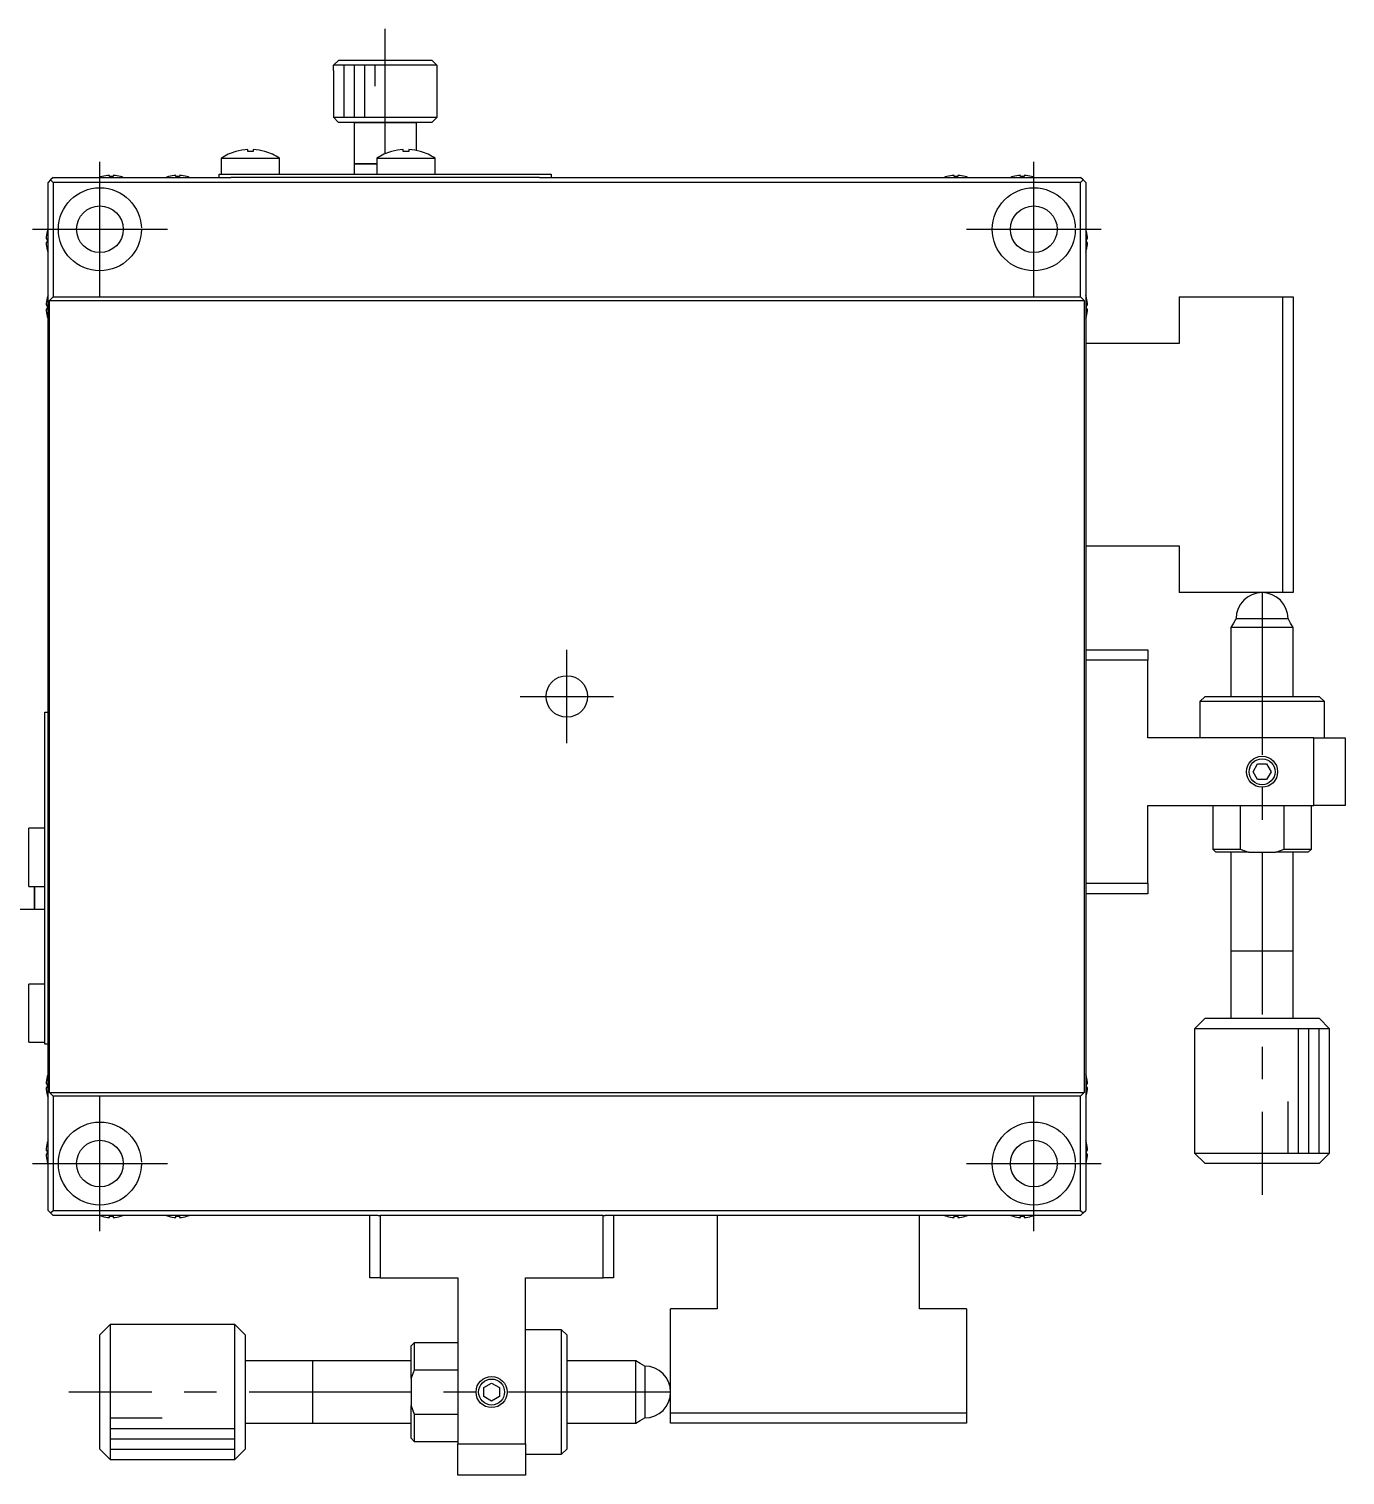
# Model space of a CAD drawing. Extents: x 42 to 370, y 20 to 268.
# Drawn here: x 268 to 369.5, y 95.5 to 206.9 of the extents above; entities that cross this region are included whole.
import ezdxf

# ---------------------------------------------------------------- set-up
doc = ezdxf.new("R2010")
doc.units = 0
doc.header["$LTSCALE"] = 10
doc.linetypes.add('CENTER', pattern=[2, 1.25, -0.25, 0.25, -0.25])
doc.linetypes.add('DASHED', pattern=[3.5, 2, -1.5])
doc.layers.get('0').update_dxf_attribs({"linetype": 'CONTINUOUS'})
doc.layers.add('CENTER', color=1, linetype='CENTER')

msp = doc.modelspace()

# ---------------------------------------------------------------- linework, layer by layer
at = {"color": 7, "linetype": 'CONTINUOUS'}
for p, q in [((291.532821, 204.12), (291.93425, 204.52)), ((291.532821, 203.72), (291.532821, 204.12)), ((299.507179, 204.12), (291.532821, 204.12)), ((291.93425, 204.52), (299.10575, 204.52)), ((292.32, 204.12), (292.32, 200.12)), ((293.12, 204.12), (293.12, 200.12)), ((293.92, 204.12), (293.92, 200.12)), ((294.72, 204.12), (294.72, 202.52)), ((299.10575, 204.52), (299.507179, 204.12)), ((299.507179, 204.12), (299.507179, 203.72)), ((291.52, 203.72), (291.532821, 203.72)), ((291.52, 203.72), (291.52, 200.12)), ((299.507179, 203.72), (299.52, 203.72)), ((299.52, 200.12), (299.52, 203.72)), ((291.52, 200.12), (299.52, 200.12)), ((291.52, 200.12), (291.92, 199.72)), ((293.12, 199.72), (291.92, 199.72)), ((299.12, 199.72), (291.92, 199.72)), ((297.92, 199.72), (293.12, 199.72)), ((293.12, 199.72), (297.92, 199.72)), ((293.12, 199.72), (293.12, 196.52)), ((299.12, 199.72), (297.92, 199.72)), ((297.92, 197.55366), (297.92, 199.72)), ((299.12, 199.72), (299.52, 200.12)), ((284.000689, 197.474564), (283.998282, 197.479498)), ((284.912, 197.474564), (284.912, 197.629169)), ((285.328, 197.474564), (284.912, 197.474564)), ((285.328, 197.629169), (285.328, 197.474564)), ((286.241718, 197.479498), (286.239311, 197.474564)), ((296.000689, 197.474564), (295.998282, 197.479498)), ((296.912, 197.474564), (296.912, 197.629169)), ((297.328, 197.474564), (296.912, 197.474564)), ((297.328, 197.629169), (297.328, 197.474564)), ((298.241718, 197.479498), (298.239311, 197.474564)), ((282.88, 196.95397), (285.12, 196.95397)), ((282.88, 196.95397), (282.88, 195.72)), ((285.12, 196.95397), (287.36, 196.95397)), ((287.36, 195.72), (287.36, 196.95397)), ((293.12, 196.52), (294.88, 196.52)), ((294.88, 196.52), (293.12, 196.52)), ((293.12, 196.52), (293.12, 195.72)), ((294.88, 196.95397), (297.12, 196.95397)), ((294.88, 196.95397), (294.88, 195.72)), ((297.12, 196.95397), (299.36, 196.95397)), ((299.36, 195.72), (299.36, 196.95397)), ((269.72, 195.28), (269.52, 195.08)), ((269.52, 156.679996), (269.52, 195.08)), ((269.92, 195.48), (269.72, 195.28)), ((269.92, 195.08), (269.72, 195.28)), ((269.92, 195.48), (283.622576, 195.48)), ((349.12, 195.08), (269.92, 195.08)), ((269.92, 195.08), (269.92, 186.28)), ((273.690911, 195.535617), (273.689107, 195.539315)), ((274.256, 195.535617), (274.256, 195.631887)), ((274.544, 195.535617), (274.256, 195.535617)), ((274.544, 195.631887), (274.544, 195.535617)), ((275.110893, 195.539315), (275.109089, 195.535617)), ((278.810911, 195.535617), (278.809107, 195.539315)), ((279.376, 195.535617), (279.376, 195.631887)), ((279.664, 195.535617), (279.376, 195.535617)), ((279.664, 195.631887), (279.664, 195.535617)), ((280.230893, 195.539315), (280.229089, 195.535617)), ((282.72, 195.48), (282.72, 195.72)), ((282.72, 195.72), (284.32, 195.72)), ((284.32, 195.48), (283.622576, 195.48)), ((284.32, 195.72), (286.12, 195.72)), ((306.72, 195.48), (284.32, 195.48)), ((286.12, 195.72), (296.12, 195.72)), ((296.12, 195.72), (298.12, 195.72)), ((298.12, 195.72), (306.72, 195.72)), ((306.72, 195.72), (308.32, 195.72)), ((307.417424, 195.48), (306.72, 195.48)), ((307.417424, 195.48), (349.12, 195.48)), ((308.32, 195.72), (308.32, 195.48)), ((338.810911, 195.535617), (338.809107, 195.539315)), ((339.376, 195.535617), (339.376, 195.631887)), ((339.664, 195.535617), (339.376, 195.535617)), ((339.664, 195.631887), (339.664, 195.535617)), ((340.230893, 195.539315), (340.229089, 195.535617)), ((343.930911, 195.535617), (343.929107, 195.539315)), ((344.496, 195.535617), (344.496, 195.631887)), ((344.784, 195.535617), (344.496, 195.535617)), ((344.784, 195.631887), (344.784, 195.535617)), ((345.350893, 195.539315), (345.349089, 195.535617)), ((349.32, 195.28), (349.12, 195.48)), ((349.32, 195.28), (349.12, 195.08)), ((349.12, 186.28), (349.12, 195.08)), ((349.52, 195.08), (349.32, 195.28)), ((349.52, 195.08), (349.52, 156.679996)), ((269.368113, 190.744), (269.464383, 190.744)), ((269.460685, 191.310893), (269.464383, 191.309089)), ((269.464383, 190.744), (269.464383, 190.456)), ((349.575617, 191.309089), (349.579315, 191.310893)), ((349.575617, 190.744), (349.671887, 190.744)), ((349.575617, 190.456), (349.575617, 190.744)), ((269.464383, 190.456), (269.368113, 190.456)), ((269.464383, 189.890911), (269.460685, 189.889107)), ((349.671887, 190.456), (349.575617, 190.456)), ((349.579315, 189.889107), (349.575617, 189.890911)), ((269.460685, 186.190893), (269.464383, 186.189089)), ((269.64, 186), (269.92, 186.28)), ((269.92, 186.28), (349.12, 186.28)), ((349.12, 186.28), (349.4, 186)), ((349.575617, 186.189089), (349.579315, 186.190893)), ((356.72, 186.28), (356.72, 182.68)), ((356.72, 186.28), (364.72, 186.28)), ((364.72, 163.48), (364.72, 186.28)), ((364.72, 186.28), (365.52, 186.28)), ((365.52, 186.28), (365.52, 163.48)), ((269.368113, 185.624), (269.464383, 185.624)), ((269.464383, 185.336), (269.368113, 185.336)), ((269.464383, 185.624), (269.464383, 185.336)), ((269.64, 124.96), (269.64, 186)), ((269.64, 186), (349.4, 186)), ((349.4, 186), (349.4, 124.96)), ((349.575617, 185.624), (349.671887, 185.624)), ((349.575617, 185.336), (349.575617, 185.624)), ((349.671887, 185.336), (349.575617, 185.336)), ((269.464383, 184.770911), (269.460685, 184.769107)), ((349.579315, 184.769107), (349.575617, 184.770911)), ((356.72, 182.68), (349.52, 182.68)), ((349.52, 167.08), (356.72, 167.08)), ((356.72, 167.08), (356.72, 163.48)), ((364.72, 163.48), (356.72, 163.48)), ((365.52, 163.48), (364.72, 163.48)), ((360.92, 161.13359), (360.72, 160.78718)), ((365.519902, 160.78718), (360.72, 160.78718)), ((360.72, 160.78718), (360.72, 155.480015)), ((361.12, 161.48), (360.92, 161.13359)), ((361.12, 161.48), (365.119918, 161.48)), ((365.32, 161.13359), (365.12, 161.48)), ((365.52, 160.78718), (365.32, 161.13359)), ((365.52, 155.480015), (365.52, 160.78718)), ((349.52, 159.08), (354.32, 159.08)), ((354.32, 158.28), (349.52, 158.28)), ((354.32, 159.08), (354.32, 158.28)), ((354.32, 152.28), (354.32, 158.28)), ((269.52, 154.28), (269.52, 156.679996)), ((349.52, 156.679996), (349.52, 154.280004)), ((358.72, 155.48), (358.32, 155.08)), ((367.92, 155.08), (358.32, 155.08)), ((358.32, 155.08), (358.32, 152.28)), ((358.72, 155.48), (367.52, 155.48)), ((367.92, 155.08), (367.52, 155.48)), ((367.92, 152.28), (367.92, 155.08)), ((269.28, 154.28), (269.52, 154.28)), ((269.28, 152.68), (269.28, 154.28)), ((269.52, 115.88), (269.52, 154.28)), ((349.52, 154.280004), (349.52, 115.88)), ((269.28, 142.08), (269.28, 152.68)), ((367.12, 152.28), (354.32, 152.28)), ((367.12, 147.08), (367.12, 152.28)), ((367.12, 152.28), (369.52, 152.28)), ((369.52, 152.28), (369.52, 147.08)), ((362.42718, 149.68), (362.77359, 150.28)), ((362.77359, 149.08), (362.42718, 149.68)), ((362.77359, 150.28), (363.46641, 150.28)), ((363.46641, 150.28), (363.81282, 149.68)), ((363.81282, 149.68), (363.46641, 149.08)), ((363.46641, 149.08), (362.77359, 149.08)), ((354.32, 141.08), (354.32, 147.08)), ((354.32, 147.08), (367.12, 147.08)), ((359.32, 147.08), (359.32, 143.72)), ((361.422944, 147.08), (361.422944, 143.72)), ((364.817056, 143.72), (364.817056, 147.08)), ((366.92, 143.72), (366.92, 147.08)), ((369.52, 147.08), (367.12, 147.08)), ((268.04603, 143.08), (268.04603, 145.32)), ((269.28, 145.32), (268.04603, 145.32)), ((268.04603, 140.84), (268.04603, 143.08)), ((359.32, 143.72), (361.422944, 143.72)), ((359.32, 143.72), (359.56, 143.48)), ((362.064728, 143.48), (359.56, 143.48)), ((360.72, 143.479985), (360.72, 135.88)), ((361.422944, 143.72), (362.064728, 143.48)), ((362.064728, 143.48), (364.175272, 143.48)), ((364.175272, 143.48), (364.817056, 143.72)), ((366.68, 143.48), (364.175272, 143.48)), ((364.817056, 143.72), (366.92, 143.72)), ((365.52, 135.88), (365.52, 143.479985)), ((366.68, 143.48), (366.92, 143.72)), ((269.28, 130.28), (269.28, 142.08)), ((268.04603, 140.84), (269.28, 140.84)), ((268.48, 139.08), (268.48, 140.84)), ((268.48, 140.84), (268.48, 139.08)), ((349.52, 141.08), (354.32, 141.08)), ((354.32, 141.08), (354.32, 140.28)), ((354.32, 140.28), (349.52, 140.28)), ((265.28, 139.08), (268.48, 139.08)), ((268.48, 139.08), (269.28, 139.08)), ((360.719996, 135.88), (365.518491, 135.88)), ((360.72, 135.884), (360.72, 135.88)), ((360.72, 135.88), (360.72, 135.876)), ((360.72, 135.88), (360.72, 130.68)), ((365.518491, 135.88), (365.520004, 135.88)), ((365.52, 135.88), (365.52, 135.884)), ((365.52, 135.876), (365.52, 135.88)), ((365.52, 130.68), (365.52, 135.88)), ((268.04603, 131.08), (268.04603, 133.32)), ((269.28, 133.32), (268.04603, 133.32)), ((268.04603, 128.84), (268.04603, 131.08)), ((358.72, 130.68), (357.92, 129.88)), ((358.72, 130.68), (367.51982, 130.68)), ((358.72, 130.68), (360.72, 130.68)), ((360.72, 130.68), (365.52, 130.68)), ((360.72, 130.68), (365.519902, 130.68)), ((365.52, 130.68), (367.52, 130.68)), ((368.32, 129.88), (367.52, 130.68)), ((269.28, 128.68), (269.28, 130.28)), ((368.319787, 129.88), (357.92, 129.88)), ((357.92, 129.88), (357.92, 120.28)), ((365.92, 120.28), (365.92, 129.88)), ((366.72, 120.28), (366.72, 129.88)), ((367.52, 120.28), (367.52, 129.88)), ((368.32, 120.28), (368.32, 129.88)), ((268.04603, 128.84), (269.28, 128.84)), ((269.52, 128.68), (269.28, 128.68)), ((269.460685, 126.190893), (269.464383, 126.189089)), ((349.575617, 126.189089), (349.579315, 126.190893)), ((269.368113, 125.624), (269.464383, 125.624)), ((269.464383, 125.336), (269.368113, 125.336)), ((269.464383, 125.624), (269.464383, 125.336)), ((269.64, 124.96), (349.4, 124.96)), ((269.92, 124.68), (269.64, 124.96)), ((349.4, 124.96), (349.12, 124.68)), ((349.575617, 125.624), (349.671887, 125.624)), ((349.575617, 125.336), (349.575617, 125.624)), ((349.671887, 125.336), (349.575617, 125.336)), ((269.464383, 124.770911), (269.460685, 124.769107)), ((349.12, 124.68), (269.92, 124.68)), ((269.92, 124.68), (269.92, 115.88)), ((349.12, 115.88), (349.12, 124.68)), ((349.579315, 124.769107), (349.575617, 124.770911)), ((365.12, 120.28), (365.12, 124.28)), ((269.368113, 120.504), (269.464383, 120.504)), ((269.460685, 121.070893), (269.464383, 121.069089)), ((269.464383, 120.504), (269.464383, 120.216)), ((349.575617, 121.069089), (349.579315, 121.070893)), ((349.575617, 120.504), (349.671887, 120.504)), ((349.575617, 120.216), (349.575617, 120.504)), ((269.464383, 120.216), (269.368113, 120.216)), ((269.464383, 119.650911), (269.460685, 119.649107)), ((349.671887, 120.216), (349.575617, 120.216)), ((349.579315, 119.649107), (349.575617, 119.650911)), ((357.92, 120.28), (368.32, 120.28)), ((357.92, 120.28), (358.72, 119.48)), ((367.52, 119.48), (358.72, 119.48)), ((367.52, 119.48), (368.32, 120.28)), ((269.52, 115.88), (269.72, 115.68)), ((269.72, 115.68), (269.92, 115.88)), ((269.72, 115.68), (269.92, 115.48)), ((269.92, 115.88), (349.12, 115.88)), ((294.96, 115.48), (269.92, 115.48)), ((273.689107, 115.420685), (273.690911, 115.424383)), ((274.256, 115.424383), (274.544, 115.424383)), ((274.256, 115.328113), (274.256, 115.424383)), ((274.544, 115.424383), (274.544, 115.328113)), ((275.109089, 115.424383), (275.110893, 115.420685)), ((278.809107, 115.420685), (278.810911, 115.424383)), ((279.376, 115.424383), (279.664, 115.424383)), ((279.376, 115.328113), (279.376, 115.424383)), ((279.664, 115.424383), (279.664, 115.328113)), ((280.229089, 115.424383), (280.230893, 115.420685)), ((294.32, 110.68), (294.32, 115.48)), ((294.96, 115.48), (295.12, 115.48)), ((295.12, 115.48), (295.12, 110.68)), ((312.32, 115.48), (295.12, 115.48)), ((312.32, 110.68), (312.32, 115.48)), ((312.32, 115.48), (312.48, 115.48)), ((349.12, 115.48), (312.48, 115.48)), ((313.12, 115.48), (313.12, 110.68)), ((321.12, 115.48), (321.12, 108.28)), ((336.72, 108.28), (336.72, 115.48)), ((338.809107, 115.420685), (338.810911, 115.424383)), ((339.376, 115.424383), (339.664, 115.424383)), ((339.376, 115.328113), (339.376, 115.424383)), ((339.664, 115.424383), (339.664, 115.328113)), ((340.229089, 115.424383), (340.230893, 115.420685)), ((343.929107, 115.420685), (343.930911, 115.424383)), ((344.496, 115.424383), (344.784, 115.424383)), ((344.496, 115.328113), (344.496, 115.424383)), ((344.784, 115.424383), (344.784, 115.328113)), ((345.349089, 115.424383), (345.350893, 115.420685)), ((349.12, 115.88), (349.32, 115.68)), ((349.12, 115.48), (349.32, 115.68)), ((349.32, 115.68), (349.52, 115.88)), ((295.12, 110.68), (294.32, 110.68)), ((295.12, 110.68), (301.12, 110.68)), ((301.12, 110.68), (301.12, 97.88)), ((306.32, 110.68), (312.32, 110.68)), ((306.32, 97.88), (306.32, 110.68)), ((313.12, 110.68), (312.32, 110.68)), ((321.12, 108.28), (317.52, 108.28)), ((317.52, 100.28), (317.52, 108.28)), ((340.32, 108.28), (336.72, 108.28)), ((340.32, 108.28), (340.32, 100.28)), ((274.32, 107.08), (273.52, 106.28)), ((274.32, 107.08), (274.32, 96.68)), ((283.92, 107.08), (274.32, 107.08)), ((283.92, 96.680213), (283.92, 107.08)), ((284.72, 106.28), (283.92, 107.08)), ((273.52, 97.48), (273.52, 106.28)), ((284.72, 106.28), (284.72, 97.48018)), ((284.72, 106.28), (284.72, 104.28)), ((309.12, 106.68), (306.32, 106.68)), ((309.12, 97.08), (309.12, 106.68)), ((309.52, 106.28), (309.12, 106.68)), ((309.52, 106.28), (309.52, 97.48)), ((297.76, 105.68), (297.52, 105.44)), ((297.52, 102.935272), (297.52, 105.44)), ((297.76, 105.68), (297.76, 103.577056)), ((301.12, 105.68), (297.76, 105.68)), ((284.72, 104.28), (284.72, 99.48)), ((284.72, 104.28), (284.72, 99.480098)), ((289.92, 104.28), (284.72, 104.28)), ((289.92, 104.28), (289.916, 104.28)), ((289.92, 104.280004), (289.92, 99.481508)), ((297.519985, 104.28), (289.92, 104.28)), ((289.924, 104.28), (289.92, 104.28)), ((314.82718, 104.28), (309.520015, 104.28)), ((314.82718, 99.480098), (314.82718, 104.28)), ((315.17359, 104.08), (314.82718, 104.28)), ((315.52, 103.88), (315.17359, 104.08)), ((315.52, 103.88), (315.52, 99.880082)), ((297.76, 103.577056), (297.52, 102.935272)), ((297.52, 102.935272), (297.52, 100.824728)), ((301.12, 103.577056), (297.76, 103.577056)), ((303.12, 102.22641), (303.72, 102.57282)), ((303.72, 102.57282), (304.32, 102.22641)), ((303.12, 101.53359), (303.12, 102.22641)), ((303.72, 101.18718), (303.12, 101.53359)), ((304.32, 101.53359), (303.72, 101.18718)), ((304.32, 102.22641), (304.32, 101.53359)), ((297.52, 98.32), (297.52, 100.824728)), ((297.52, 100.824728), (297.76, 100.182944)), ((274.32, 99.88), (278.32, 99.88)), ((284.72, 99.48), (284.72, 97.48)), ((284.72, 99.48), (289.92, 99.48)), ((289.916, 99.48), (289.92, 99.48)), ((289.92, 99.481508), (289.92, 99.479996)), ((289.92, 99.48), (297.519985, 99.48)), ((289.92, 99.48), (289.924, 99.48)), ((297.76, 100.182944), (297.76, 98.08)), ((297.76, 100.182944), (301.12, 100.182944)), ((309.520015, 99.48), (314.82718, 99.48)), ((314.82718, 99.48), (315.17359, 99.68)), ((315.17359, 99.68), (315.52, 99.88)), ((317.52, 100.28), (340.32, 100.28)), ((317.52, 99.48), (317.52, 100.28)), ((340.32, 99.48), (317.52, 99.48)), ((340.32, 100.28), (340.32, 99.48)), ((274.32, 99.08), (283.92, 99.08)), ((274.32, 98.28), (283.92, 98.28)), ((297.52, 98.32), (297.76, 98.08)), ((297.76, 98.08), (301.12, 98.08)), ((273.52, 97.48), (274.32, 96.68)), ((274.32, 97.48), (283.92, 97.48)), ((283.92, 96.68), (284.72, 97.48)), ((301.12, 97.88), (306.32, 97.88)), ((301.12, 95.48), (301.12, 97.88)), ((306.32, 97.88), (306.32, 95.48)), ((306.32, 97.08), (309.12, 97.08)), ((309.12, 97.08), (309.52, 97.48)), ((274.32, 96.68), (283.92, 96.68)), ((306.32, 95.48), (301.12, 95.48))]:
    msp.add_line(p, q, dxfattribs=at)
at = {"color": 3, "linetype": 'DASHED'}
for centre in [(273.52, 191.48), (345.52, 191.48), (273.52, 119.48), (345.52, 119.48)]:
    msp.add_circle(centre, 3.2, dxfattribs=at)
at = {"color": 7, "linetype": 'CONTINUOUS'}
for centre, radius in [((273.52, 191.48), 1.8), ((345.52, 191.48), 1.8), ((309.52, 155.48), 1.6), ((363.12, 149.68), 1), ((273.52, 119.48), 1.8), ((345.52, 119.48), 1.8), ((303.72, 101.88), 1)]:
    msp.add_circle(centre, radius, dxfattribs=at)
at = {"color": 3, "linetype": 'CONTINUOUS'}
for centre in [(363.12, 149.68), (303.72, 101.88)]:
    msp.add_circle(centre, 1.2, dxfattribs=at)
at = {"color": 7, "linetype": 'CONTINUOUS'}
for centre, radius, start, end in [((285.12, 193.64), 4, 106.285843, 124.055798), ((285.12, 193.64), 3.994588, 92.984767, 106.272555), ((285.12, 193.64), 3.994588, 73.727445, 87.015233), ((285.12, 193.64), 4, 55.944202, 73.714157), ((297.12, 193.64), 4, 106.285843, 124.055798), ((297.12, 193.64), 3.994588, 92.984767, 106.272555), ((297.12, 193.64), 3.994588, 73.727445, 87.015233), ((297.12, 193.64), 4, 55.944202, 73.714157), ((274.4, 193.08), 2.56, 106.122533, 110.364135), ((274.4, 193.08), 2.555947, 93.229709, 106.106712), ((274.4, 193.08), 2.555947, 73.893288, 86.770291), ((274.4, 193.08), 2.56, 69.635865, 73.877467), ((279.52, 193.08), 2.56, 106.122533, 110.364135), ((279.52, 193.08), 2.555947, 93.229709, 106.106712), ((279.52, 193.08), 2.555947, 73.893288, 86.770291), ((279.52, 193.08), 2.56, 69.635865, 73.877467), ((339.52, 193.08), 2.56, 106.122533, 110.364135), ((339.52, 193.08), 2.555947, 93.229709, 106.106712), ((339.52, 193.08), 2.555947, 73.893288, 86.770291), ((339.52, 193.08), 2.56, 69.635865, 73.877467), ((344.64, 193.08), 2.56, 106.122533, 110.364135), ((344.64, 193.08), 2.555947, 93.229709, 106.106712), ((344.64, 193.08), 2.555947, 73.893288, 86.770291), ((344.64, 193.08), 2.56, 69.635865, 73.877467), ((271.92, 190.6), 2.555947, 163.893288, 176.770291), ((271.92, 190.6), 2.56, 159.635865, 163.877467), ((347.12, 190.6), 2.56, 16.122533, 20.364135), ((347.12, 190.6), 2.555947, 3.229709, 16.106712), ((271.92, 190.6), 2.555947, 183.229709, 196.106712), ((271.92, 190.6), 2.56, 196.122533, 200.364135), ((347.12, 190.6), 2.56, 339.635865, 343.877467), ((347.12, 190.6), 2.555947, 343.893288, 356.770291), ((271.92, 185.48), 2.555947, 163.893288, 176.770291), ((271.92, 185.48), 2.56, 159.635865, 163.877467), ((347.12, 185.48), 2.56, 16.122533, 20.364135), ((347.12, 185.48), 2.555947, 3.229709, 16.106712), ((271.92, 185.48), 2.555947, 183.229709, 196.106712), ((347.12, 185.48), 2.555947, 343.893288, 356.770291), ((271.92, 185.48), 2.56, 196.122533, 200.364135), ((347.12, 185.48), 2.56, 339.635865, 343.877467), ((363.12, 161.48), 2, 90, 180), ((363.12, 161.48), 2, 0, 90), ((271.92, 125.48), 2.555947, 163.893288, 176.770291), ((271.92, 125.48), 2.56, 159.635865, 163.877467), ((347.12, 125.48), 2.56, 16.122533, 20.364135), ((347.12, 125.48), 2.555947, 3.229709, 16.106712), ((271.92, 125.48), 2.555947, 183.229709, 196.106712), ((347.12, 125.48), 2.555947, 343.893288, 356.770291), ((271.92, 125.48), 2.56, 196.122533, 200.364135), ((347.12, 125.48), 2.56, 339.635865, 343.877467), ((271.92, 120.36), 2.555947, 163.893288, 176.770291), ((271.92, 120.36), 2.56, 159.635865, 163.877467), ((347.12, 120.36), 2.56, 16.122533, 20.364135), ((347.12, 120.36), 2.555947, 3.229709, 16.106712), ((271.92, 120.36), 2.555947, 183.229709, 196.106712), ((271.92, 120.36), 2.56, 196.122533, 200.364135), ((347.12, 120.36), 2.56, 339.635865, 343.877467), ((347.12, 120.36), 2.555947, 343.893288, 356.770291), ((274.4, 117.88), 2.56, 249.635865, 253.877467), ((274.4, 117.88), 2.555947, 253.893288, 266.770291), ((274.4, 117.88), 2.555947, 273.229709, 286.106712), ((274.4, 117.88), 2.56, 286.122533, 290.364135), ((279.52, 117.88), 2.56, 249.635865, 253.877467), ((279.52, 117.88), 2.555947, 253.893288, 266.770291), ((279.52, 117.88), 2.555947, 273.229709, 286.106712), ((279.52, 117.88), 2.56, 286.122533, 290.364135), ((339.52, 117.88), 2.56, 249.635865, 253.877467), ((339.52, 117.88), 2.555947, 253.893288, 266.770291), ((339.52, 117.88), 2.555947, 273.229709, 286.106712), ((339.52, 117.88), 2.56, 286.122533, 290.364135), ((344.64, 117.88), 2.56, 249.635865, 253.877467), ((344.64, 117.88), 2.555947, 253.893288, 266.770291), ((344.64, 117.88), 2.555947, 273.229709, 286.106712), ((344.64, 117.88), 2.56, 286.122533, 290.364135), ((315.52, 101.88), 2, 0, 90), ((315.52, 101.88), 2, 270, 0)]:
    msp.add_arc(centre, radius, start, end, dxfattribs=at)
at = {"layer": 'CENTER', "color": 1, "linetype": 'CENTER'}
for p, q in [((295.52, 197.306061), (295.52, 206.92)), ((273.52, 186.28), (273.52, 196.68)), ((345.52, 186.28), (345.52, 196.68)), ((268.32, 191.48), (278.72, 191.48)), ((340.32, 191.48), (350.72, 191.48)), ((363.12, 163.48), (363.12, 117.08)), ((309.52, 151.88), (309.52, 159.08)), ((305.92, 155.48), (313.12, 155.48)), ((273.52, 114.28), (273.52, 124.68)), ((345.52, 114.28), (345.52, 124.68)), ((268.32, 119.48), (278.72, 119.48)), ((340.32, 119.48), (350.72, 119.48)), ((317.52, 101.88), (271.12, 101.88))]:
    msp.add_line(p, q, dxfattribs=at)

doc.saveas('drawing.dxf')
